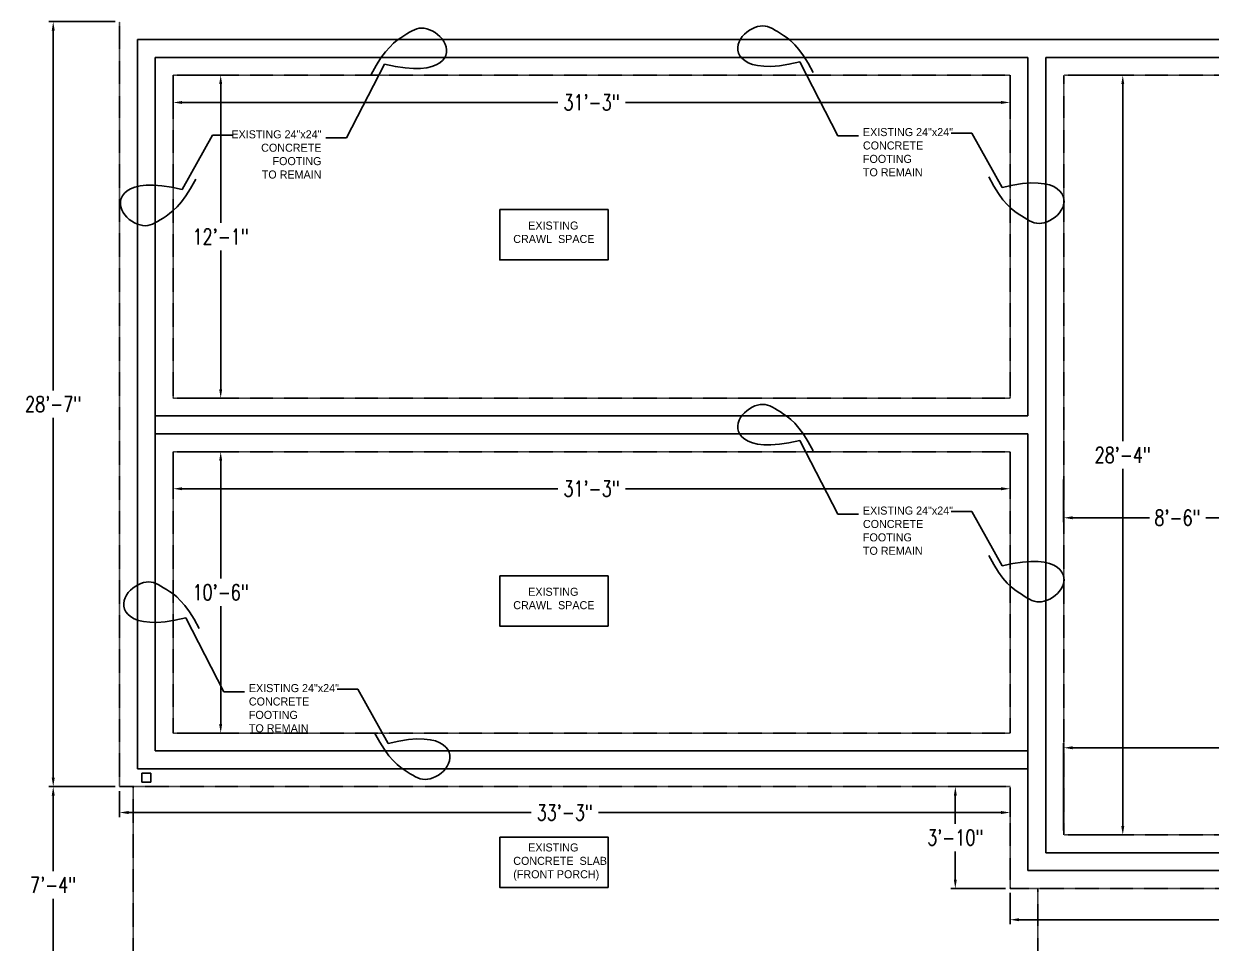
# Model space of a CAD drawing. Header units: inches. Extents: x 26998 to 46838, y -509 to 4343.
# Drawn here: x 31232 to 31764, y 2203 to 2614 of the extents above; entities that cross this region are included whole.
import ezdxf

# ---------------------------------------------------------------- set-up
doc = ezdxf.new("R2010")
doc.units = ezdxf.units.IN
doc.header["$LTSCALE"] = 0.5
doc.header["$MEASUREMENT"] = 0
doc.linetypes.add('HIDDEN', pattern=[0.375, 0.25, -0.125])
doc.layers.get('Defpoints').update_dxf_attribs({"color": 140})
for name, color, linetype in [('ARWALL', 7, 'HIDDEN'), ('FOUNDATION', 1, 'Continuous'), ('Title Block', 7, 'Continuous')]:
    doc.layers.add(name, color=color, linetype=linetype)
doc.styles.add('HS-DESIGN-TTLB', font='GOTHIC.TTF')
doc.styles.get("Standard").update_dxf_attribs({"font": 'romans.shx', "width": 0.75})
doc.dimstyles.new('STANDARD$0', dxfattribs={"dimscale": 0, "dimtxt": 3, "dimasz": 4, "dimexe": 4, "dimexo": 4, "dimgap": 1, "dimtad": 1, "dimdec": 0, "dimzin": 1, "dimdsep": 46, "dimlunit": 4, "dimtxsty": 'Standard', "dimblk1": 'OBLIQUE', "dimblk2": 'OBLIQUE', "dimsah": 1, "dimcen": 0, "dimdle": 2, "dimclrd": 8, "dimclre": 8, "dimclrt": 256, "dimadec": 5, "dimazin": 0, "dimtfac": 1, "dimtdec": 0, "dimtix": 1, "dimtmove": 2, "dimatfit": 3, "dimldrblk": 'OBLIQUE', "dimfxl": 1, "dimtolj": 1, "dimtzin": 3, "dimarcsym": 0})

# ---------------------------------------------------------------- blocks, each defined once
blk = doc.blocks.new('*D1039')
at = {"layer": 'Defpoints', "color": 0, "transparency": 16777216}
for p in [(31299.16, 2591.26), (31673.96, 2591.26), (31673.96, 2579.07)]:
    blk.add_point(p, dxfattribs=at)
at = {"layer": 'Title Block', "color": 3, "lineweight": -2, "transparency": 16777216}
for p, q in [((31299.16, 2589.26), (31299.16, 2577.07)), ((31673.96, 2589.26), (31673.96, 2577.07)), ((31303.16, 2579.07), (31471.44, 2579.07)), ((31669.96, 2579.07), (31501.69, 2579.07))]:
    blk.add_line(p, q, dxfattribs=at)
at = {"layer": 'Title Block', "color": 3, "transparency": 16777216}
for points in [[(31303.16, 2579.74), (31303.16, 2578.4), (31299.16, 2579.07)], [(31669.96, 2579.74), (31669.96, 2578.4), (31673.96, 2579.07)]]:
    blk.add_solid(points, dxfattribs=at)
at = {"layer": 'Title Block', "color": 3, "transparency": 16777216, "insert": (31486.56, 2579.07), "char_height": 7, "attachment_point": 5}
blk.add_mtext('\\A1;31\'-3"', dxfattribs=at)
blk = doc.blocks.new('*D1041')
at = {"layer": 'Defpoints', "color": 0, "transparency": 16777216}
for p in [(31299.16, 2591.26), (31299.16, 2446.66), (31320.44, 2446.66)]:
    blk.add_point(p, dxfattribs=at)
at = {"layer": 'Title Block', "color": 3, "lineweight": -2, "transparency": 16777216}
for p, q in [((31301.16, 2591.26), (31322.44, 2591.26)), ((31320.44, 2587.26), (31320.44, 2525.13)), ((31320.44, 2450.66), (31320.44, 2512.79)), ((31301.16, 2446.66), (31322.44, 2446.66))]:
    blk.add_line(p, q, dxfattribs=at)
at = {"layer": 'Title Block', "color": 3, "transparency": 16777216}
for points in [[(31319.77, 2587.26), (31321.1, 2587.26), (31320.44, 2591.26)], [(31319.77, 2450.66), (31321.1, 2450.66), (31320.44, 2446.66)]]:
    blk.add_solid(points, dxfattribs=at)
at = {"layer": 'Title Block', "color": 3, "transparency": 16777216, "insert": (31320.44, 2518.96), "char_height": 7, "attachment_point": 5}
blk.add_mtext('\\A1;12\'-1"', dxfattribs=at)
blk = doc.blocks.new('*D1042')
at = {"layer": 'Defpoints', "color": 0, "transparency": 16777216}
for p in [(31299.16, 2422.66), (31299.16, 2296.66), (31320.44, 2296.66)]:
    blk.add_point(p, dxfattribs=at)
at = {"layer": 'Title Block', "color": 3, "lineweight": -2, "transparency": 16777216}
for p, q in [((31301.16, 2422.66), (31322.44, 2422.66)), ((31320.44, 2418.66), (31320.44, 2365.83)), ((31320.44, 2300.66), (31320.44, 2353.49)), ((31301.16, 2296.66), (31322.44, 2296.66))]:
    blk.add_line(p, q, dxfattribs=at)
at = {"layer": 'Title Block', "color": 3, "transparency": 16777216}
for points in [[(31319.77, 2418.66), (31321.1, 2418.66), (31320.44, 2422.66)], [(31319.77, 2300.66), (31321.1, 2300.66), (31320.44, 2296.66)]]:
    blk.add_solid(points, dxfattribs=at)
at = {"layer": 'Title Block', "color": 3, "transparency": 16777216, "insert": (31320.44, 2359.66), "char_height": 7, "attachment_point": 5}
blk.add_mtext('\\A1;10\'-6"', dxfattribs=at)
blk = doc.blocks.new('*D1043')
at = {"layer": 'Defpoints', "color": 0, "transparency": 16777216}
for p in [(31245.44, 2615.26), (31275.16, 2615.26), (31275.16, 2272.66)]:
    blk.add_point(p, dxfattribs=at)
at = {"layer": 'Title Block', "color": 3, "lineweight": -2, "transparency": 16777216}
for p, q in [((31273.16, 2615.26), (31243.44, 2615.26)), ((31245.44, 2611.26), (31245.44, 2450.13)), ((31245.44, 2276.66), (31245.44, 2437.79)), ((31273.16, 2272.66), (31243.44, 2272.66))]:
    blk.add_line(p, q, dxfattribs=at)
at = {"layer": 'Title Block', "color": 3, "transparency": 16777216}
for points in [[(31244.77, 2611.26), (31246.1, 2611.26), (31245.44, 2615.26)], [(31244.77, 2276.66), (31246.1, 2276.66), (31245.44, 2272.66)]]:
    blk.add_solid(points, dxfattribs=at)
at = {"layer": 'Title Block', "color": 3, "transparency": 16777216, "insert": (31245.44, 2443.96), "char_height": 7, "attachment_point": 5}
blk.add_mtext('\\A1;28\'-7"', dxfattribs=at)
blk = doc.blocks.new('*D1044')
at = {"layer": 'Defpoints', "color": 0, "transparency": 16777216}
for p in [(31299.16, 2422.66), (31673.96, 2422.66), (31299.16, 2406.07)]:
    blk.add_point(p, dxfattribs=at)
at = {"layer": 'Title Block', "color": 3, "lineweight": -2, "transparency": 16777216}
for p, q in [((31299.16, 2420.66), (31299.16, 2404.07)), ((31673.96, 2420.66), (31673.96, 2404.07)), ((31303.16, 2406.07), (31471.44, 2406.07)), ((31669.96, 2406.07), (31501.69, 2406.07))]:
    blk.add_line(p, q, dxfattribs=at)
at = {"layer": 'Title Block', "color": 3, "transparency": 16777216}
for points in [[(31303.16, 2406.74), (31303.16, 2405.4), (31299.16, 2406.07)], [(31669.96, 2406.74), (31669.96, 2405.4), (31673.96, 2406.07)]]:
    blk.add_solid(points, dxfattribs=at)
at = {"layer": 'Title Block', "color": 3, "transparency": 16777216, "insert": (31486.56, 2406.07), "char_height": 7, "attachment_point": 5}
blk.add_mtext('\\A1;31\'-3"', dxfattribs=at)
blk = doc.blocks.new('*D1045')
at = {"layer": 'Defpoints', "color": 0, "transparency": 16777216}
for p in [(31673.96, 2272.66), (31649.44, 2227.06), (31673.96, 2227.06)]:
    blk.add_point(p, dxfattribs=at)
at = {"layer": 'Title Block', "color": 3, "lineweight": -2, "transparency": 16777216}
for p, q in [((31671.96, 2272.66), (31647.44, 2272.66)), ((31649.44, 2268.66), (31649.44, 2256.03)), ((31649.44, 2231.06), (31649.44, 2243.69)), ((31671.96, 2227.06), (31647.44, 2227.06))]:
    blk.add_line(p, q, dxfattribs=at)
at = {"layer": 'Title Block', "color": 3, "transparency": 16777216}
for points in [[(31648.77, 2268.66), (31650.1, 2268.66), (31649.44, 2272.66)], [(31648.77, 2231.06), (31650.1, 2231.06), (31649.44, 2227.06)]]:
    blk.add_solid(points, dxfattribs=at)
at = {"layer": 'Title Block', "color": 3, "transparency": 16777216, "insert": (31649.44, 2249.86), "char_height": 7, "attachment_point": 5}
blk.add_mtext('\\A1;3\'-10"', dxfattribs=at)
blk = doc.blocks.new('*D1046')
at = {"layer": 'Defpoints', "color": 0, "transparency": 16777216}
for p in [(31697.96, 2591.26), (31697.96, 2251.06), (31724.44, 2251.06)]:
    blk.add_point(p, dxfattribs=at)
at = {"layer": 'Title Block', "color": 3, "lineweight": -2, "transparency": 16777216}
for p, q in [((31699.96, 2591.26), (31726.44, 2591.26)), ((31724.44, 2587.26), (31724.44, 2427.33)), ((31724.44, 2255.06), (31724.44, 2414.99)), ((31699.96, 2251.06), (31726.44, 2251.06))]:
    blk.add_line(p, q, dxfattribs=at)
at = {"layer": 'Title Block', "color": 3, "transparency": 16777216}
for points in [[(31723.77, 2587.26), (31725.1, 2587.26), (31724.44, 2591.26)], [(31723.77, 2255.06), (31725.1, 2255.06), (31724.44, 2251.06)]]:
    blk.add_solid(points, dxfattribs=at)
at = {"layer": 'Title Block', "color": 3, "transparency": 16777216, "insert": (31724.44, 2421.16), "char_height": 7, "attachment_point": 5}
blk.add_mtext('\\A1;28\'-4"', dxfattribs=at)
blk = doc.blocks.new('*D1047')
at = {"layer": 'Defpoints', "color": 0, "transparency": 16777216}
for p in [(31697.96, 2290.07), (31697.96, 2251.06), (31919.96, 2251.06)]:
    blk.add_point(p, dxfattribs=at)
at = {"layer": 'Title Block', "color": 3, "lineweight": -2, "transparency": 16777216}
for p, q in [((31697.96, 2253.06), (31697.96, 2292.07)), ((31701.96, 2290.07), (31794.21, 2290.07)), ((31915.96, 2290.07), (31823.71, 2290.07)), ((31919.96, 2253.06), (31919.96, 2292.07))]:
    blk.add_line(p, q, dxfattribs=at)
at = {"layer": 'Title Block', "color": 3, "transparency": 16777216}
for points in [[(31701.96, 2290.74), (31701.96, 2289.4), (31697.96, 2290.07)], [(31915.96, 2290.74), (31915.96, 2289.4), (31919.96, 2290.07)]]:
    blk.add_solid(points, dxfattribs=at)
at = {"layer": 'Title Block', "color": 3, "transparency": 16777216, "insert": (31808.96, 2290.07), "char_height": 7, "attachment_point": 5}
blk.add_mtext('\\A1;18\'-6"', dxfattribs=at)
blk = doc.blocks.new('*D1049')
at = {"layer": 'Defpoints', "color": 0, "transparency": 16777216}
for p in [(31697.96, 2412.16), (31799.96, 2412.16), (31697.96, 2393.07)]:
    blk.add_point(p, dxfattribs=at)
at = {"layer": 'Title Block', "color": 3, "lineweight": -2, "transparency": 16777216}
for p, q in [((31697.96, 2410.16), (31697.96, 2391.07)), ((31799.96, 2410.16), (31799.96, 2391.07)), ((31701.96, 2393.07), (31736.34, 2393.07)), ((31795.96, 2393.07), (31761.59, 2393.07))]:
    blk.add_line(p, q, dxfattribs=at)
at = {"layer": 'Title Block', "color": 3, "transparency": 16777216}
for points in [[(31701.96, 2393.74), (31701.96, 2392.4), (31697.96, 2393.07)], [(31795.96, 2393.74), (31795.96, 2392.4), (31799.96, 2393.07)]]:
    blk.add_solid(points, dxfattribs=at)
at = {"layer": 'Title Block', "color": 3, "transparency": 16777216, "insert": (31748.96, 2393.07), "char_height": 7, "attachment_point": 5}
blk.add_mtext('\\A1;8\'-6"', dxfattribs=at)
blk = doc.blocks.new('*D1055')
at = {"layer": 'Defpoints', "color": 0, "transparency": 16777216}
for p in [(31275.16, 2272.66), (31245.44, 2184.61), (31281.31, 2184.61)]:
    blk.add_point(p, dxfattribs=at)
at = {"layer": 'Title Block', "color": 3, "lineweight": -2, "transparency": 16777216}
for p, q in [((31273.16, 2272.66), (31243.44, 2272.66)), ((31245.44, 2268.66), (31245.44, 2234.8)), ((31245.44, 2188.61), (31245.44, 2222.47)), ((31279.31, 2184.61), (31243.44, 2184.61))]:
    blk.add_line(p, q, dxfattribs=at)
at = {"layer": 'Title Block', "color": 3, "transparency": 16777216}
for points in [[(31244.77, 2268.66), (31246.1, 2268.66), (31245.44, 2272.66)], [(31244.77, 2188.61), (31246.1, 2188.61), (31245.44, 2184.61)]]:
    blk.add_solid(points, dxfattribs=at)
at = {"layer": 'Title Block', "color": 3, "transparency": 16777216, "insert": (31245.44, 2228.63), "char_height": 7, "attachment_point": 5}
blk.add_mtext('\\A1;7\'-4"', dxfattribs=at)
blk = doc.blocks.new('*D1056')
at = {"layer": 'Defpoints', "color": 0, "transparency": 16777216}
for p in [(31275.16, 2272.66), (31673.96, 2272.66), (31275.16, 2261.07)]:
    blk.add_point(p, dxfattribs=at)
at = {"layer": 'Title Block', "color": 3, "lineweight": -2, "transparency": 16777216}
for p, q in [((31275.16, 2270.66), (31275.16, 2259.07)), ((31673.96, 2270.66), (31673.96, 2259.07)), ((31279.16, 2261.07), (31459.44, 2261.07)), ((31669.96, 2261.07), (31489.69, 2261.07))]:
    blk.add_line(p, q, dxfattribs=at)
at = {"layer": 'Title Block', "color": 3, "transparency": 16777216}
for points in [[(31279.16, 2261.74), (31279.16, 2260.4), (31275.16, 2261.07)], [(31669.96, 2261.74), (31669.96, 2260.4), (31673.96, 2261.07)]]:
    blk.add_solid(points, dxfattribs=at)
at = {"layer": 'Title Block', "color": 3, "transparency": 16777216, "insert": (31474.56, 2261.07), "char_height": 7, "attachment_point": 5}
blk.add_mtext('\\A1;33\'-3"', dxfattribs=at)
blk = doc.blocks.new('*D1058')
at = {"layer": 'Defpoints', "color": 0, "transparency": 16777216}
for p in [(31673.96, 2227.06), (31943.96, 2227.06), (31943.96, 2213.07)]:
    blk.add_point(p, dxfattribs=at)
at = {"layer": 'Title Block', "color": 3, "lineweight": -2, "transparency": 16777216}
for p, q in [((31673.96, 2225.06), (31673.96, 2211.07)), ((31943.96, 2225.06), (31943.96, 2211.07)), ((31677.96, 2213.07), (31793.84, 2213.07)), ((31939.96, 2213.07), (31824.09, 2213.07))]:
    blk.add_line(p, q, dxfattribs=at)
at = {"layer": 'Title Block', "color": 3, "transparency": 16777216}
for points in [[(31677.96, 2213.74), (31677.96, 2212.4), (31673.96, 2213.07)], [(31939.96, 2213.74), (31939.96, 2212.4), (31943.96, 2213.07)]]:
    blk.add_solid(points, dxfattribs=at)
at = {"layer": 'Title Block', "color": 3, "transparency": 16777216, "insert": (31808.96, 2213.07), "char_height": 7, "attachment_point": 5}
blk.add_mtext('\\A1;22\'-6"', dxfattribs=at)

msp = doc.modelspace()

# ---------------------------------------------------------------- linework, layer by layer
for points in [[(31445.436853, 2531.0695574), (31493.936853, 2531.0695574), (31493.936853, 2508.5695574), (31445.436853, 2508.5695574)], [(31445.436853, 2367.0695574), (31493.936853, 2367.0695574), (31493.936853, 2344.5695574), (31445.436853, 2344.5695574)], [(31445.436853, 2250.0695574), (31493.936853, 2250.0695574), (31493.936853, 2227.5695574), (31445.436853, 2227.5695574)]]:
    msp.add_lwpolyline(points, close=True)
at = {"layer": 'ARWALL', "color": 2, "linetype": 'HIDDEN'}
for p, q in [((31275.1645408, 2272.6590416), (31275.1645408, 2615.2590416)), ((31299.1645408, 2591.2590416), (31673.9645408, 2591.2590416)), ((31299.1645408, 2446.6590416), (31299.1645408, 2591.2590416)), ((31673.9645408, 2446.6590416), (31673.9645408, 2591.2590416)), ((31697.9645408, 2591.2590416), (31919.9645408, 2591.2590416)), ((31697.9645408, 2251.0590416), (31697.9645408, 2591.2590416)), ((31299.1645408, 2446.6590416), (31673.9645408, 2446.6590416)), ((31299.1645408, 2422.6590416), (31673.9645408, 2422.6590416)), ((31299.1645408, 2296.6590416), (31299.1645408, 2422.6590416)), ((31673.9645408, 2296.6590416), (31673.9645408, 2422.6590416)), ((31299.1645408, 2296.6590416), (31673.9645408, 2296.6590416)), ((31275.1645408, 2272.6590416), (31673.9645408, 2272.6590416)), ((31281.3076321, 2272.6590416), (31281.3076321, 2184.6072118)), ((31673.9645408, 2227.0590416), (31673.9645408, 2272.6590416)), ((31697.9645408, 2251.0590416), (31919.9645408, 2251.0590416)), ((31673.9645408, 2227.0590416), (31943.9645408, 2227.0590416)), ((31686.3552405, 2227.0590416), (31686.3552405, 2184.6072118))]:
    msp.add_line(p, q, dxfattribs=at)
at = {"layer": 'FOUNDATION'}
for p, q in [((31376.7295349, 2563.1624828), (31393.8549285, 2596.2143237)), ((31596.8995467, 2564.1624828), (31579.7741531, 2597.2143237)), ((31316.8232954, 2564.3546129), (31303.2410176, 2540.0336025)), ((31316.8232954, 2564.3546129), (31303.2410176, 2540.0336025)), ((31325.9895258, 2564.3546129), (31316.8232954, 2564.3546129)), ((31325.9895258, 2564.3546129), (31316.8232954, 2564.3546129)), ((31596.8995467, 2564.1624828), (31606.0657771, 2564.1624828)), ((31597.4029781, 2564.1624828), (31606.0657771, 2564.1624828)), ((31647.6395557, 2565.3546129), (31656.8057862, 2565.3546129)), ((31647.6395557, 2565.3546129), (31656.8057862, 2565.3546129)), ((31656.8057862, 2565.3546129), (31670.3880639, 2541.0336025)), ((31656.8057862, 2565.3546129), (31670.3880639, 2541.0336025)), ((31376.7295349, 2563.1624828), (31367.5633044, 2563.1624828)), ((31376.2261034, 2563.1624828), (31367.5633044, 2563.1624828)), ((31596.8995467, 2394.6624828), (31579.7741531, 2427.7143237)), ((31596.8995467, 2394.6624828), (31606.0657771, 2394.6624828)), ((31597.4029781, 2394.6624828), (31606.0657771, 2394.6624828)), ((31647.6395557, 2395.8546129), (31656.8057862, 2395.8546129)), ((31647.6395557, 2395.8546129), (31656.8057862, 2395.8546129)), ((31656.8057862, 2395.8546129), (31670.3880639, 2371.5336025)), ((31656.8057862, 2395.8546129), (31670.3880639, 2371.5336025)), ((31321.8995467, 2315.1624828), (31304.7741531, 2348.2143237)), ((31321.8995467, 2315.1624828), (31331.0657771, 2315.1624828)), ((31322.4029781, 2315.1624828), (31331.0657771, 2315.1624828)), ((31372.6395557, 2316.3546129), (31381.8057862, 2316.3546129)), ((31372.6395557, 2316.3546129), (31381.8057862, 2316.3546129)), ((31381.8057862, 2316.3546129), (31395.3880639, 2292.0336025)), ((31381.8057862, 2316.3546129), (31395.3880639, 2292.0336025))]:
    msp.add_line(p, q, dxfattribs=at)
for points in [[(31393.8549285, 2596.2143237), (31398.7118523, 2595.168857), (31402.9944265, 2594.5227579), (31406.7365425, 2594.2361603), (31409.9720915, 2594.2691984), (31412.7349649, 2594.582006), (31415.059054, 2595.1347172), (31416.9782501, 2595.8874659), (31418.5264445, 2596.8003861), (31419.7350948, 2597.8362252), (31420.6259231, 2598.9681834), (31421.2182177, 2600.1720742), (31421.5312671, 2601.4237112), (31421.5843595, 2602.6989081), (31421.3967834, 2603.9734782), (31420.9878271, 2605.2232353), (31420.3767789, 2606.4239928), (31419.5849524, 2607.5533937), (31418.6417622, 2608.5963989), (31417.5786481, 2609.5397984), (31416.4270499, 2610.3703825), (31415.2184073, 2611.0749414), (31413.9841602, 2611.6402651), (31412.7557484, 2612.053144), (31411.5646116, 2612.3003682), (31410.4330825, 2612.3730702), (31409.3470653, 2612.2797518), (31408.2833571, 2612.0332571), (31407.2187549, 2611.6464303), (31406.1300557, 2611.1321153), (31404.9940567, 2610.5031564), (31403.7875548, 2609.7723977), (31402.4873471, 2608.9526833), (31401.0739938, 2608.0389323), (31399.5431076, 2606.9543644), (31397.894064, 2605.6042742), (31396.126239, 2603.8939563), (31394.2390081, 2601.7287055), (31392.2317472, 2599.0138164), (31390.103832, 2595.6545837), (31387.8546381, 2591.556302)], [(31579.7741531, 2597.2143237), (31574.9172292, 2596.168857), (31570.634655, 2595.5227579), (31566.8925391, 2595.2361603), (31563.65699, 2595.2691984), (31560.8941166, 2595.582006), (31558.5700276, 2596.1347172), (31556.6508315, 2596.8874659), (31555.102637, 2597.8003861), (31553.8939868, 2598.8362252), (31553.0031585, 2599.9681834), (31552.4108638, 2601.1720742), (31552.0978144, 2602.4237112), (31552.044722, 2603.6989081), (31552.2322981, 2604.9734782), (31552.6412544, 2606.2232353), (31553.2523026, 2607.4239928), (31554.0441291, 2608.5533937), (31554.9873193, 2609.5963989), (31556.0504334, 2610.5397984), (31557.2020316, 2611.3703825), (31558.4106742, 2612.0749414), (31559.6449213, 2612.6402651), (31560.8733332, 2613.053144), (31562.06447, 2613.3003682), (31563.195999, 2613.3730702), (31564.2820162, 2613.2797518), (31565.3457244, 2613.0332571), (31566.4103266, 2612.6464303), (31567.4990258, 2612.1321153), (31568.6350249, 2611.5031564), (31569.8415267, 2610.7723977), (31571.1417344, 2609.9526833), (31572.5550877, 2609.0389323), (31574.085974, 2607.9543644), (31575.7350175, 2606.6042742), (31577.5028426, 2604.8939563), (31579.3900734, 2602.7287055), (31581.3973343, 2600.0138164), (31583.5252496, 2596.6545837), (31585.7744434, 2592.556302)], [(31303.2410176, 2540.0336025), (31298.3840938, 2541.0790692), (31294.1015196, 2541.7251683), (31290.3594036, 2542.0117659), (31287.1238546, 2541.9787278), (31284.3609812, 2541.6659202), (31282.0368921, 2541.1132091), (31280.117696, 2540.3604603), (31278.5695016, 2539.4475401), (31277.3608513, 2538.411701), (31276.470023, 2537.2797428), (31275.8777284, 2536.075852), (31275.564679, 2534.824215), (31275.5115865, 2533.5490182), (31275.6991626, 2532.274448), (31276.108119, 2531.024691), (31276.7191672, 2529.8239335), (31277.5109937, 2528.6945325), (31278.4541838, 2527.6515274), (31279.5172979, 2526.7081278), (31280.6688962, 2525.8775437), (31281.8775387, 2525.1729849), (31283.1117858, 2524.6076611), (31284.3401977, 2524.1947822), (31285.5313345, 2523.947558), (31286.6628636, 2523.874856), (31287.7488807, 2523.9681744), (31288.812589, 2524.2146691), (31289.8771912, 2524.601496), (31290.9658903, 2525.1158109), (31292.1018894, 2525.7447698), (31293.3083913, 2526.4755285), (31294.6085989, 2527.295243), (31296.0219522, 2528.2089939), (31297.5528385, 2529.2935619), (31299.201882, 2530.6436521), (31300.9697071, 2532.3539699), (31302.856938, 2534.5192207), (31304.8641989, 2537.2341098), (31306.9921141, 2540.5933425), (31309.241308, 2544.6916242)], [(31303.2410176, 2540.0336025), (31298.3840938, 2541.0790692), (31294.1015196, 2541.7251683), (31290.3594036, 2542.0117659), (31287.1238546, 2541.9787278), (31284.3609812, 2541.6659202), (31282.0368921, 2541.1132091), (31280.117696, 2540.3604603), (31278.5695016, 2539.4475401), (31277.3608513, 2538.411701), (31276.470023, 2537.2797428), (31275.8777284, 2536.075852), (31275.564679, 2534.824215), (31275.5115865, 2533.5490182), (31275.6991626, 2532.274448), (31276.108119, 2531.024691), (31276.7191672, 2529.8239335), (31277.5109937, 2528.6945325), (31278.4541838, 2527.6515274), (31279.5172979, 2526.7081278), (31280.6688962, 2525.8775437), (31281.8775387, 2525.1729849), (31283.1117858, 2524.6076611), (31284.3401977, 2524.1947822), (31285.5313345, 2523.947558), (31286.6628636, 2523.874856), (31287.7488807, 2523.9681744), (31288.812589, 2524.2146691), (31289.8771912, 2524.601496), (31290.9658903, 2525.1158109), (31292.1018894, 2525.7447698), (31293.3083913, 2526.4755285), (31294.6085989, 2527.295243), (31296.0219522, 2528.2089939), (31297.5528385, 2529.2935619), (31299.201882, 2530.6436521), (31300.9697071, 2532.3539699), (31302.856938, 2534.5192207), (31304.8641989, 2537.2341098), (31306.9921141, 2540.5933425), (31309.241308, 2544.6916242)], [(31670.3880639, 2541.0336025), (31675.2449877, 2542.0790692), (31679.527562, 2542.7251683), (31683.2696779, 2543.0117659), (31686.505227, 2542.9787278), (31689.2681004, 2542.6659202), (31691.5921894, 2542.1132091), (31693.5113855, 2541.3604603), (31695.05958, 2540.4475401), (31696.2682302, 2539.411701), (31697.1590585, 2538.2797428), (31697.7513532, 2537.075852), (31698.0644026, 2535.824215), (31698.117495, 2534.5490182), (31697.9299189, 2533.274448), (31697.5209626, 2532.024691), (31696.9099144, 2530.8239335), (31696.1180879, 2529.6945325), (31695.1748977, 2528.6515274), (31694.1117836, 2527.7081278), (31692.9601854, 2526.8775437), (31691.7515428, 2526.1729849), (31690.5172957, 2525.6076611), (31689.2888838, 2525.1947822), (31688.097747, 2524.947558), (31686.966218, 2524.874856), (31685.8802008, 2524.9681744), (31684.8164926, 2525.2146691), (31683.7518904, 2525.601496), (31682.6631912, 2526.1158109), (31681.5271921, 2526.7447698), (31680.3206903, 2527.4755285), (31679.0204826, 2528.295243), (31677.6071293, 2529.2089939), (31676.076243, 2530.2935619), (31674.4271995, 2531.6436521), (31672.6593744, 2533.3539699), (31670.7721436, 2535.5192207), (31668.7648827, 2538.2341098), (31666.6369674, 2541.5933425), (31664.3877736, 2545.6916242)], [(31670.3880639, 2541.0336025), (31675.2449877, 2542.0790692), (31679.527562, 2542.7251683), (31683.2696779, 2543.0117659), (31686.505227, 2542.9787278), (31689.2681004, 2542.6659202), (31691.5921894, 2542.1132091), (31693.5113855, 2541.3604603), (31695.05958, 2540.4475401), (31696.2682302, 2539.411701), (31697.1590585, 2538.2797428), (31697.7513532, 2537.075852), (31698.0644026, 2535.824215), (31698.117495, 2534.5490182), (31697.9299189, 2533.274448), (31697.5209626, 2532.024691), (31696.9099144, 2530.8239335), (31696.1180879, 2529.6945325), (31695.1748977, 2528.6515274), (31694.1117836, 2527.7081278), (31692.9601854, 2526.8775437), (31691.7515428, 2526.1729849), (31690.5172957, 2525.6076611), (31689.2888838, 2525.1947822), (31688.097747, 2524.947558), (31686.966218, 2524.874856), (31685.8802008, 2524.9681744), (31684.8164926, 2525.2146691), (31683.7518904, 2525.601496), (31682.6631912, 2526.1158109), (31681.5271921, 2526.7447698), (31680.3206903, 2527.4755285), (31679.0204826, 2528.295243), (31677.6071293, 2529.2089939), (31676.076243, 2530.2935619), (31674.4271995, 2531.6436521), (31672.6593744, 2533.3539699), (31670.7721436, 2535.5192207), (31668.7648827, 2538.2341098), (31666.6369674, 2541.5933425), (31664.3877736, 2545.6916242)], [(31579.7741531, 2427.7143237), (31574.9172292, 2426.668857), (31570.634655, 2426.0227579), (31566.8925391, 2425.7361603), (31563.65699, 2425.7691984), (31560.8941166, 2426.082006), (31558.5700276, 2426.6347172), (31556.6508315, 2427.3874659), (31555.102637, 2428.3003861), (31553.8939868, 2429.3362252), (31553.0031585, 2430.4681834), (31552.4108638, 2431.6720742), (31552.0978144, 2432.9237112), (31552.044722, 2434.1989081), (31552.2322981, 2435.4734782), (31552.6412544, 2436.7232353), (31553.2523026, 2437.9239928), (31554.0441291, 2439.0533937), (31554.9873193, 2440.0963989), (31556.0504334, 2441.0397984), (31557.2020316, 2441.8703825), (31558.4106742, 2442.5749414), (31559.6449213, 2443.1402651), (31560.8733332, 2443.553144), (31562.06447, 2443.8003682), (31563.195999, 2443.8730702), (31564.2820162, 2443.7797518), (31565.3457244, 2443.5332571), (31566.4103266, 2443.1464303), (31567.4990258, 2442.6321153), (31568.6350249, 2442.0031564), (31569.8415267, 2441.2723977), (31571.1417344, 2440.4526833), (31572.5550877, 2439.5389323), (31574.085974, 2438.4543644), (31575.7350175, 2437.1042742), (31577.5028426, 2435.3939563), (31579.3900734, 2433.2287055), (31581.3973343, 2430.5138164), (31583.5252496, 2427.1545837), (31585.7744434, 2423.056302)], [(31670.3880639, 2371.5336025), (31675.2449877, 2372.5790692), (31679.527562, 2373.2251683), (31683.2696779, 2373.5117659), (31686.505227, 2373.4787278), (31689.2681004, 2373.1659202), (31691.5921894, 2372.6132091), (31693.5113855, 2371.8604603), (31695.05958, 2370.9475401), (31696.2682302, 2369.911701), (31697.1590585, 2368.7797428), (31697.7513532, 2367.575852), (31698.0644026, 2366.324215), (31698.117495, 2365.0490182), (31697.9299189, 2363.774448), (31697.5209626, 2362.524691), (31696.9099144, 2361.3239335), (31696.1180879, 2360.1945325), (31695.1748977, 2359.1515274), (31694.1117836, 2358.2081278), (31692.9601854, 2357.3775437), (31691.7515428, 2356.6729849), (31690.5172957, 2356.1076611), (31689.2888838, 2355.6947822), (31688.097747, 2355.447558), (31686.966218, 2355.374856), (31685.8802008, 2355.4681744), (31684.8164926, 2355.7146691), (31683.7518904, 2356.101496), (31682.6631912, 2356.6158109), (31681.5271921, 2357.2447698), (31680.3206903, 2357.9755285), (31679.0204826, 2358.795243), (31677.6071293, 2359.7089939), (31676.076243, 2360.7935619), (31674.4271995, 2362.1436521), (31672.6593744, 2363.8539699), (31670.7721436, 2366.0192207), (31668.7648827, 2368.7341098), (31666.6369674, 2372.0933425), (31664.3877736, 2376.1916242)], [(31670.3880639, 2371.5336025), (31675.2449877, 2372.5790692), (31679.527562, 2373.2251683), (31683.2696779, 2373.5117659), (31686.505227, 2373.4787278), (31689.2681004, 2373.1659202), (31691.5921894, 2372.6132091), (31693.5113855, 2371.8604603), (31695.05958, 2370.9475401), (31696.2682302, 2369.911701), (31697.1590585, 2368.7797428), (31697.7513532, 2367.575852), (31698.0644026, 2366.324215), (31698.117495, 2365.0490182), (31697.9299189, 2363.774448), (31697.5209626, 2362.524691), (31696.9099144, 2361.3239335), (31696.1180879, 2360.1945325), (31695.1748977, 2359.1515274), (31694.1117836, 2358.2081278), (31692.9601854, 2357.3775437), (31691.7515428, 2356.6729849), (31690.5172957, 2356.1076611), (31689.2888838, 2355.6947822), (31688.097747, 2355.447558), (31686.966218, 2355.374856), (31685.8802008, 2355.4681744), (31684.8164926, 2355.7146691), (31683.7518904, 2356.101496), (31682.6631912, 2356.6158109), (31681.5271921, 2357.2447698), (31680.3206903, 2357.9755285), (31679.0204826, 2358.795243), (31677.6071293, 2359.7089939), (31676.076243, 2360.7935619), (31674.4271995, 2362.1436521), (31672.6593744, 2363.8539699), (31670.7721436, 2366.0192207), (31668.7648827, 2368.7341098), (31666.6369674, 2372.0933425), (31664.3877736, 2376.1916242)], [(31304.7741531, 2348.2143237), (31299.9172292, 2347.168857), (31295.634655, 2346.5227579), (31291.8925391, 2346.2361603), (31288.65699, 2346.2691984), (31285.8941166, 2346.582006), (31283.5700276, 2347.1347172), (31281.6508315, 2347.8874659), (31280.102637, 2348.8003861), (31278.8939868, 2349.8362252), (31278.0031585, 2350.9681834), (31277.4108638, 2352.1720742), (31277.0978144, 2353.4237112), (31277.044722, 2354.6989081), (31277.2322981, 2355.9734782), (31277.6412544, 2357.2232353), (31278.2523026, 2358.4239928), (31279.0441291, 2359.5533937), (31279.9873193, 2360.5963989), (31281.0504334, 2361.5397984), (31282.2020316, 2362.3703825), (31283.4106742, 2363.0749414), (31284.6449213, 2363.6402651), (31285.8733332, 2364.053144), (31287.06447, 2364.3003682), (31288.195999, 2364.3730702), (31289.2820162, 2364.2797518), (31290.3457244, 2364.0332571), (31291.4103266, 2363.6464303), (31292.4990258, 2363.1321153), (31293.6350249, 2362.5031564), (31294.8415267, 2361.7723977), (31296.1417344, 2360.9526833), (31297.5550877, 2360.0389323), (31299.085974, 2358.9543644), (31300.7350175, 2357.6042742), (31302.5028426, 2355.8939563), (31304.3900734, 2353.7287055), (31306.3973343, 2351.0138164), (31308.5252496, 2347.6545837), (31310.7744434, 2343.556302)], [(31395.3880639, 2292.0336025), (31400.2449877, 2293.0790692), (31404.527562, 2293.7251683), (31408.2696779, 2294.0117659), (31411.505227, 2293.9787278), (31414.2681004, 2293.6659202), (31416.5921894, 2293.1132091), (31418.5113855, 2292.3604603), (31420.05958, 2291.4475401), (31421.2682302, 2290.411701), (31422.1590585, 2289.2797428), (31422.7513532, 2288.075852), (31423.0644026, 2286.824215), (31423.117495, 2285.5490182), (31422.9299189, 2284.274448), (31422.5209626, 2283.024691), (31421.9099144, 2281.8239335), (31421.1180879, 2280.6945325), (31420.1748977, 2279.6515274), (31419.1117836, 2278.7081278), (31417.9601854, 2277.8775437), (31416.7515428, 2277.1729849), (31415.5172957, 2276.6076611), (31414.2888838, 2276.1947822), (31413.097747, 2275.947558), (31411.966218, 2275.874856), (31410.8802008, 2275.9681744), (31409.8164926, 2276.2146691), (31408.7518904, 2276.601496), (31407.6631912, 2277.1158109), (31406.5271921, 2277.7447698), (31405.3206903, 2278.4755285), (31404.0204826, 2279.295243), (31402.6071293, 2280.2089939), (31401.076243, 2281.2935619), (31399.4271995, 2282.6436521), (31397.6593744, 2284.3539699), (31395.7721436, 2286.5192207), (31393.7648827, 2289.2341098), (31391.6369674, 2292.5933425), (31389.3877736, 2296.6916242)], [(31395.3880639, 2292.0336025), (31400.2449877, 2293.0790692), (31404.527562, 2293.7251683), (31408.2696779, 2294.0117659), (31411.505227, 2293.9787278), (31414.2681004, 2293.6659202), (31416.5921894, 2293.1132091), (31418.5113855, 2292.3604603), (31420.05958, 2291.4475401), (31421.2682302, 2290.411701), (31422.1590585, 2289.2797428), (31422.7513532, 2288.075852), (31423.0644026, 2286.824215), (31423.117495, 2285.5490182), (31422.9299189, 2284.274448), (31422.5209626, 2283.024691), (31421.9099144, 2281.8239335), (31421.1180879, 2280.6945325), (31420.1748977, 2279.6515274), (31419.1117836, 2278.7081278), (31417.9601854, 2277.8775437), (31416.7515428, 2277.1729849), (31415.5172957, 2276.6076611), (31414.2888838, 2276.1947822), (31413.097747, 2275.947558), (31411.966218, 2275.874856), (31410.8802008, 2275.9681744), (31409.8164926, 2276.2146691), (31408.7518904, 2276.601496), (31407.6631912, 2277.1158109), (31406.5271921, 2277.7447698), (31405.3206903, 2278.4755285), (31404.0204826, 2279.295243), (31402.6071293, 2280.2089939), (31401.076243, 2281.2935619), (31399.4271995, 2282.6436521), (31397.6593744, 2284.3539699), (31395.7721436, 2286.5192207), (31393.7648827, 2289.2341098), (31391.6369674, 2292.5933425), (31389.3877736, 2296.6916242)]]:
    msp.add_lwpolyline(points, dxfattribs=at)
at = {"layer": 'Title Block'}
for p, q in [((31283.1645408, 2607.2590416), (31935.9645408, 2607.2590416)), ((31283.1645408, 2280.6590416), (31283.1645408, 2607.2590416)), ((31291.1645408, 2599.2590416), (31681.9645408, 2599.2590416)), ((31291.1645408, 2288.6590416), (31291.1645408, 2599.2590416)), ((31681.9645408, 2438.6590416), (31681.9645408, 2599.2590416)), ((31689.9645408, 2599.2590416), (31927.9645408, 2599.2590416)), ((31689.9645408, 2243.0590416), (31689.9645408, 2599.2590416)), ((31291.1645408, 2438.6590416), (31681.9645408, 2438.6590416)), ((31291.1645408, 2430.6590416), (31681.9645408, 2430.6590416)), ((31681.9645408, 2235.0590416), (31681.9645408, 2430.6590416)), ((31291.1645408, 2288.6590416), (31681.9645408, 2288.6590416)), ((31283.1645408, 2280.6590416), (31681.9645408, 2280.6590416)), ((31285.1645408, 2278.6590416), (31289.1645408, 2278.6590416)), ((31285.1645408, 2278.6590416), (31285.1645408, 2274.6590416)), ((31289.1645408, 2278.6590416), (31289.1645408, 2274.6590416)), ((31285.1645408, 2274.6590416), (31289.1645408, 2274.6590416)), ((31689.9645408, 2243.0590416), (31927.9645408, 2243.0590416)), ((31681.9645408, 2235.0590416), (31935.9645408, 2235.0590416)), ((31683.9645408, 2235.0590416), (31707.9645408, 2235.0590416))]:
    msp.add_line(p, q, dxfattribs=at)

# ---------------------------------------------------------------- texts
at = {"char_height": 3.6, "width": 95.507369382, "style": 'HS-DESIGN-TTLB'}
for s, insert, attachment_point in [('EXISTING 24"x24" \\PCONCRETE \\PFOOTING\\PTO REMAIN', (31365.5711579, 2566.6019597), 3), ('EXISTING 24"x24" \\PCONCRETE \\PFOOTING\\PTO REMAIN', (31608.0579237, 2567.6019597), 1), ('     EXISTING \\PCRAWL  SPACE', (31451.4597158, 2525.7352234), 1), ('EXISTING 24"x24" \\PCONCRETE \\PFOOTING\\PTO REMAIN', (31608.0579237, 2398.1019597), 1), ('     EXISTING \\PCRAWL  SPACE', (31451.4597158, 2361.7352234), 1), ('EXISTING 24"x24" \\PCONCRETE \\PFOOTING\\PTO REMAIN', (31333.0579237, 2318.6019597), 1), ('     EXISTING \\PCONCRETE  SLAB\\P(FRONT PORCH)', (31451.4597158, 2247.2352234), 1)]:
    msp.add_mtext(s, dxfattribs=dict(at, insert=insert, attachment_point=attachment_point))

# ---------------------------------------------------------------- dimensions: what is measured, and where the dimension line sits
at = {"layer": 'Title Block'}
for base, p1, p2, picture, middle in [((31245.436853, 2615.2590416), (31275.1645408, 2272.6590416), (31275.1645408, 2615.2590416), '*D1043', (31245.436853, 2443.9590416)), ((31320.436853, 2446.6590416), (31299.1645408, 2591.2590416), (31299.1645408, 2446.6590416), '*D1041', (31320.436853, 2518.9590416)), ((31724.436853, 2251.0590416), (31697.9645408, 2591.2590416), (31697.9645408, 2251.0590416), '*D1046', (31724.436853, 2421.1590416)), ((31320.436853, 2296.6590416), (31299.1645408, 2422.6590416), (31299.1645408, 2296.6590416), '*D1042', (31320.436853, 2359.6590416)), ((31245.436853, 2184.6072118), (31275.1645408, 2272.6590416), (31281.3076321, 2184.6072118), '*D1055', (31245.436853, 2228.6331267)), ((31649.436853, 2227.0590416), (31673.9645408, 2272.6590416), (31673.9645408, 2227.0590416), '*D1045', (31649.436853, 2249.8590416))]:
    dim = msp.add_linear_dim(base=base, p1=p1, p2=p2, angle=90, dimstyle='STANDARD$0', override={"dimscale": 1, "dimtxt": 7, "dimexe": 2, "dimexo": 2, "dimgap": 2, "dimtad": 0, "dimtih": 1, "dimtoh": 1, "dimzin": 0, "dimsah": 0, "dimcen": 0.09, "dimdle": 0, "dimclrd": 3, "dimclre": 3, "dimclrt": 3}, dxfattribs=at)
    dim.commit()
    dim.dimension.update_dxf_attribs({"geometry": picture, "text_midpoint": middle})
for base, p1, p2, picture, middle in [((31673.9645408, 2579.0695574), (31299.1645408, 2591.2590416), (31673.9645408, 2591.2590416), '*D1039', (31486.5645408, 2579.0695574)), ((31299.1645408, 2406.0695574), (31673.9645408, 2422.6590416), (31299.1645408, 2422.6590416), '*D1044', (31486.5645408, 2406.0695574)), ((31697.9645408, 2393.0695574), (31799.9645408, 2412.1590416), (31697.9645408, 2412.1590416), '*D1049', (31748.9645408, 2393.0695574)), ((31697.9645408, 2290.0695574), (31919.9645408, 2251.0590416), (31697.9645408, 2251.0590416), '*D1047', (31808.9645408, 2290.0695574)), ((31275.1645408, 2261.0695574), (31673.9645408, 2272.6590416), (31275.1645408, 2272.6590416), '*D1056', (31474.5645408, 2261.0695574)), ((31943.9645408, 2213.0695574), (31673.9645408, 2227.0590416), (31943.9645408, 2227.0590416), '*D1058', (31808.9645408, 2213.0695574))]:
    dim = msp.add_linear_dim(base=base, p1=p1, p2=p2, dimstyle='STANDARD$0', override={"dimscale": 1, "dimtxt": 7, "dimexe": 2, "dimexo": 2, "dimgap": 2, "dimtad": 0, "dimtih": 1, "dimtoh": 1, "dimzin": 0, "dimsah": 0, "dimcen": 0.09, "dimdle": 0, "dimclrd": 3, "dimclre": 3, "dimclrt": 3}, dxfattribs=at)
    dim.commit()
    dim.dimension.update_dxf_attribs({"geometry": picture, "text_midpoint": middle})

doc.saveas('drawing.dxf')
